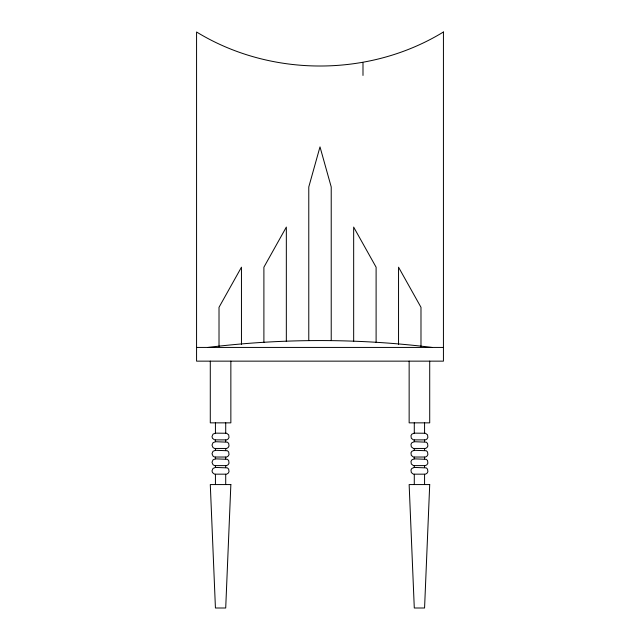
<?xml version="1.0" encoding="UTF-8"?>
<svg xmlns="http://www.w3.org/2000/svg" width="640" height="640" viewBox="0 0 640 640"><rect width="100%" height="100%" fill="white"/><g stroke="black" fill="none" stroke-linecap="round" stroke-linejoin="round"><path stroke-width="0.96" d="M215.432 433.144L213.008 434.144L212 436.568L212.456 438.288L214.544 439.88L226.6 439.88L228.136 438.992L229.024 437.456L228.68 434.856L226.6 433.256L215.432 433.144L215.432 422.856M215.432 441.712L213.008 442.72L212 445.144L213.008 447.568L214.544 448.456L226.6 448.456L228.136 447.568L229.024 446.032L228.68 443.432L227.432 442.176L215.432 441.712L215.432 440M215.432 450.288L213.008 451.288L212 453.712L213.008 456.136L214.544 457.024L226.6 457.024L228.136 456.136L229.024 454.6L228.68 452L227.432 450.744L215.432 450.288L215.432 448.568M215.432 458.856L213.008 459.864L212 462.288L213.008 464.712L214.544 465.6L226.6 465.6L228.136 464.712L229.024 463.176L228.68 460.568L227.432 459.32L215.432 458.856L215.432 457.144M414.288 433.144L411.864 434.144L410.976 435.688L411.32 438.288L413.4 439.88L425.456 439.88L426.992 438.992L427.88 437.456L427.544 434.856L425.456 433.256L414.288 433.144L414.288 422.856M215.432 467.432L213.008 468.432L212 470.856L212.456 472.568L214.544 474.168L226.6 474.168L228.136 473.28L229.024 471.744L228.68 469.144L227.432 467.888L215.432 467.432L215.432 465.712M414.288 441.712L411.864 442.72L410.976 444.256L411.32 446.856L413.4 448.456L425.456 448.456L426.992 447.568L427.88 446.032L427.544 443.432L426.288 442.176L414.288 441.712L414.288 440M414.288 450.288L411.864 451.288L410.976 452.824L411.32 455.432L413.4 457.024L425.456 457.024L426.992 456.136L427.88 454.6L427.544 452L426.288 450.744L414.288 450.288L414.288 448.568M414.288 458.856L411.864 459.864L410.976 461.4L411.32 464L413.4 465.6L425.456 465.6L426.992 464.712L427.88 463.176L427.544 460.568L426.288 459.32L414.288 458.856L414.288 457.144M414.288 467.432L411.864 468.432L410.976 469.968L411.32 472.568L413.4 474.168L425.456 474.168L426.992 473.28L427.88 471.744L427.544 469.144L426.288 467.888L414.288 467.432L414.288 465.712M196.568 347.432L443.432 347.432M429.712 361.144L429.712 422.856L409.144 422.856L409.144 361.144M424.568 422.856L424.568 433.144M424.568 440L424.568 441.712M424.568 448.568L424.568 450.288M424.568 457.144L424.568 458.856M424.568 465.712L424.568 467.432M424.568 474.288L424.568 484.568M420.984 346.448L420.984 307.312L398.544 267.2L398.544 344.456M414.288 474.288L414.288 484.568M376.104 342.48L376.104 267.2L353.664 227.088L353.664 341.464M362.992 62.904L362.992 75.44M331.224 340.456L331.224 186.968L320 146.856L308.776 186.968L308.776 340.456M286.336 341.464L286.336 227.088L263.896 267.2L263.896 342.48M241.456 344.456L241.456 267.2L219.016 307.312L219.016 346.448M230.856 361.144L230.856 422.856L210.288 422.856L210.288 361.144M225.712 422.856L225.712 433.144M225.712 440L225.712 441.712M225.712 448.568L225.712 450.288M225.712 457.144L225.712 458.856M225.712 465.712L225.712 467.432M225.712 474.288L225.712 484.568M215.432 474.288L215.432 484.568M208.128 347.416A917.096 917.096 0 0 1 431.872 347.416M230.856 484.568L225.712 608L215.432 608L210.288 484.568L230.856 484.568M429.712 484.568L424.568 608L414.288 608L409.144 484.568L429.712 484.568M443.432 32C369.288 77.352 270.712 77.352 196.568 32L196.568 361.144L443.432 361.144L443.432 32"/></g></svg>
